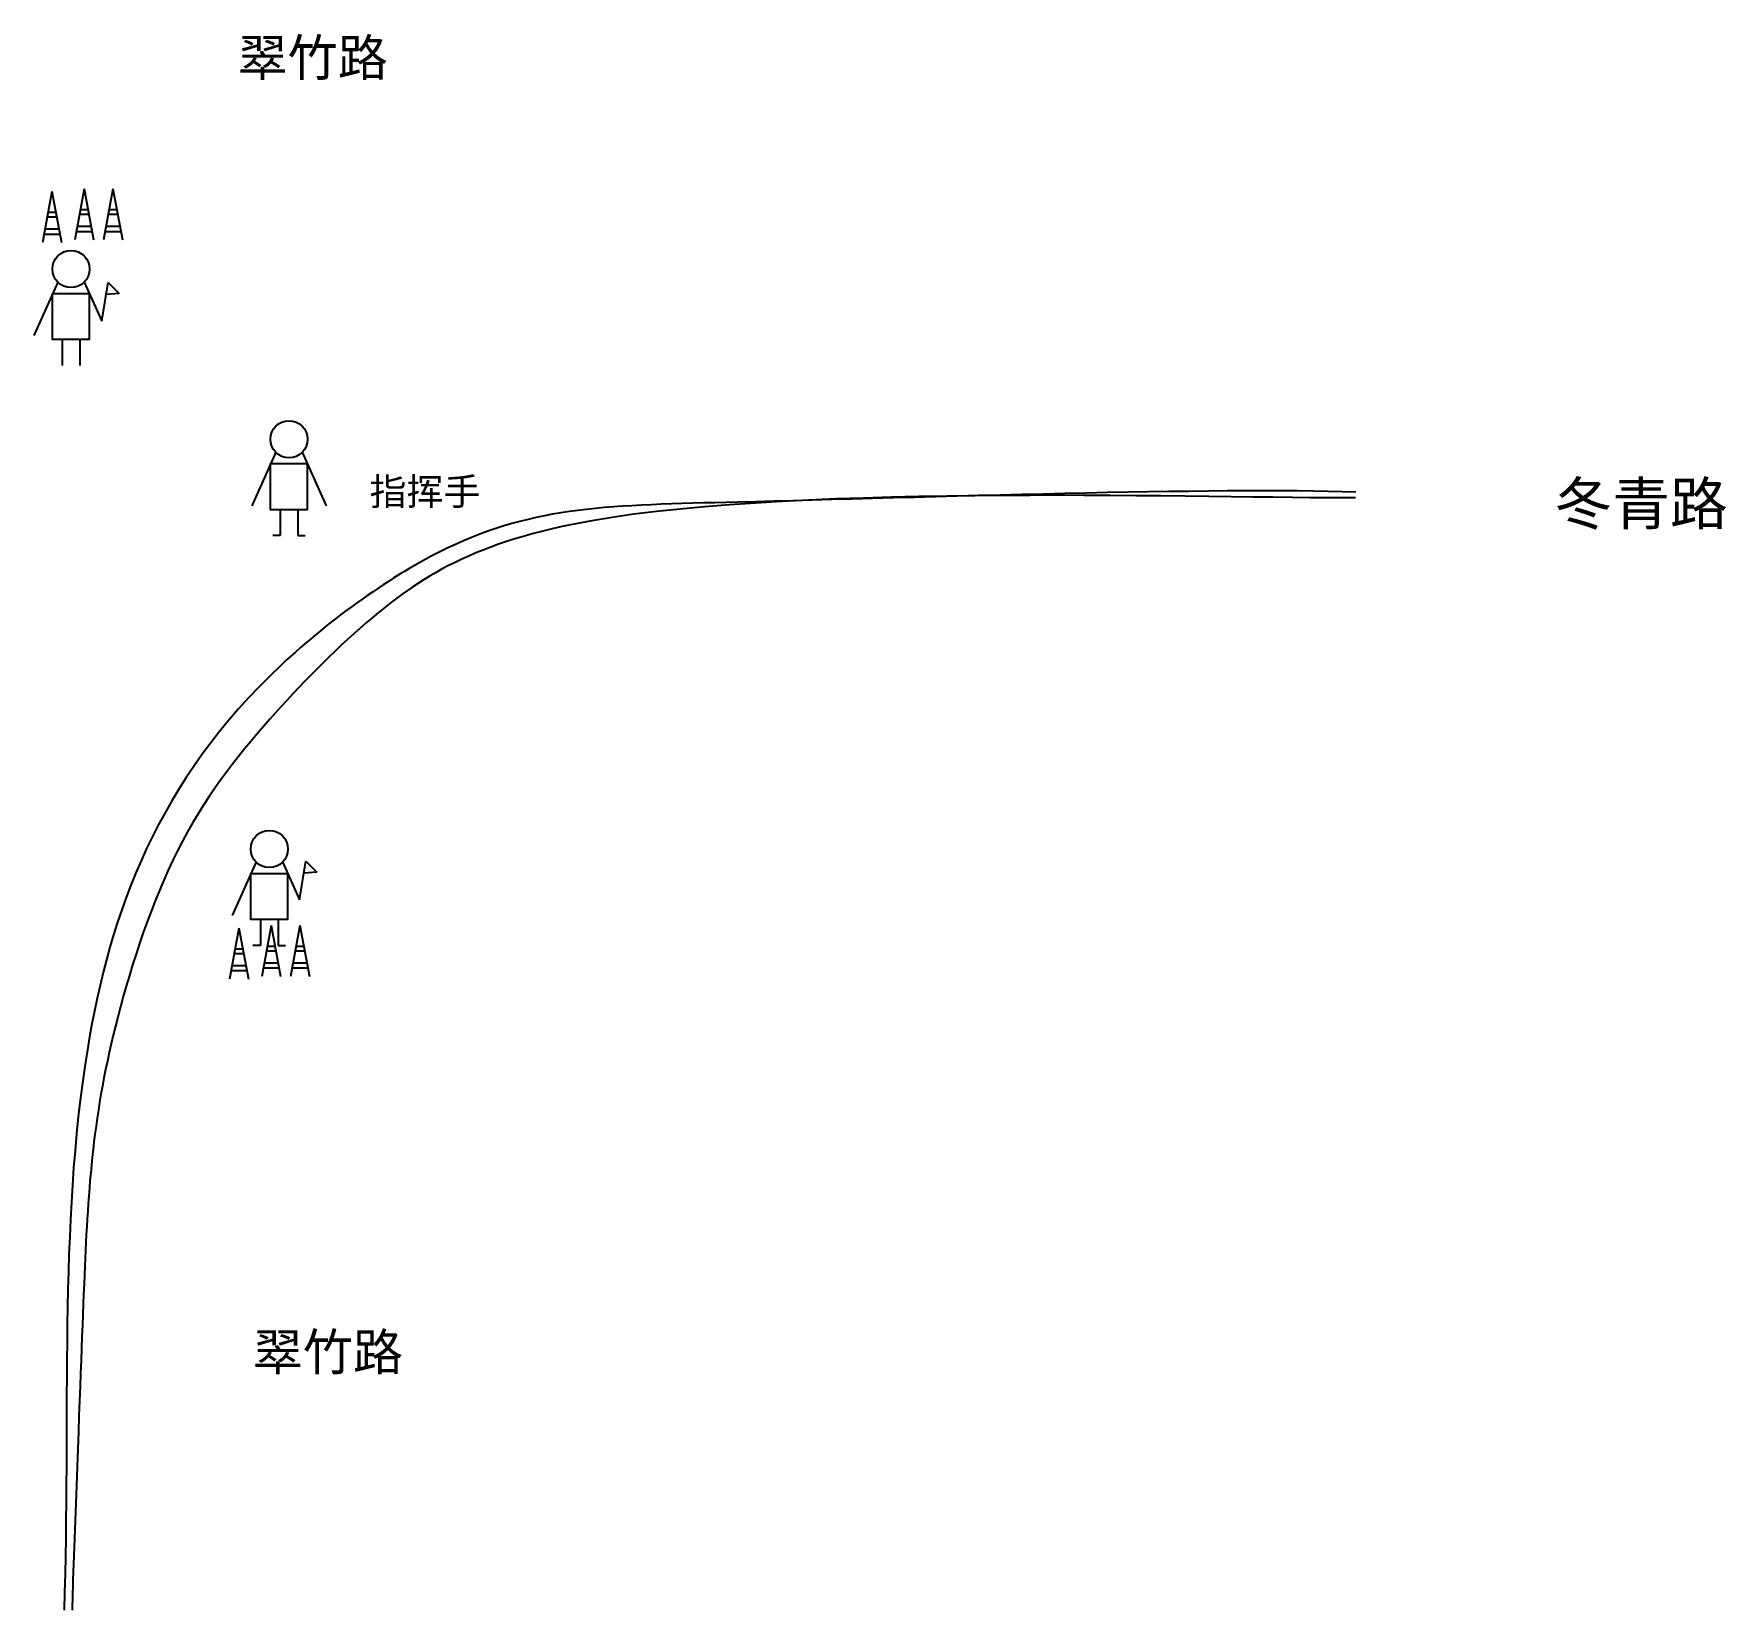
# Model space of a CAD drawing. Header units: millimetres. Extents: x 1011210 to 1204099, y -21567 to 158009.
import ezdxf

# ---------------------------------------------------------------- set-up
doc = ezdxf.new("R2010")
doc.units = ezdxf.units.MM

msp = doc.modelspace()

# ---------------------------------------------------------------- linework, layer by layer
at = {"color": 1}
for p, q in [((1013277, 140051), (1012197, 134242)), ((1013277, 140051), (1014357, 134242)), ((1016948, 140358), (1015868, 134550)), ((1016948, 140358), (1018028, 134550)), ((1020217, 140358), (1019137, 134550)), ((1020217, 140358), (1021297, 134550)), ((1012737, 137147), (1013817, 137147)), ((1012838, 137694), (1013715, 137694)), ((1016408, 137454), (1017488, 137454)), ((1016510, 138002), (1017386, 138002)), ((1019677, 137454), (1020757, 137454)), ((1019779, 138002), (1020655, 138002)), ((1012375, 135202), (1014178, 135202)), ((1012482, 135779), (1014071, 135779)), ((1016046, 135510), (1017849, 135510)), ((1016154, 136087), (1017742, 136087)), ((1019316, 135510), (1021119, 135510)), ((1019423, 136087), (1021011, 136087)), ((1019685, 129679), (1020916, 128423)), ((1020916, 128423), (1019456, 128310)), ((1042221, 63759), (1043452, 62503)), ((1043452, 62503), (1041992, 62390)), ((1034590, 56134), (1033510, 50326)), ((1034590, 56134), (1035670, 50326)), ((1038261, 56442), (1037181, 50633)), ((1038261, 56442), (1039342, 50633)), ((1041531, 56442), (1040451, 50633)), ((1041531, 56442), (1042611, 50633)), ((1037823, 54085), (1038700, 54085)), ((1041093, 54085), (1041969, 54085)), ((1034050, 53230), (1035130, 53230)), ((1034152, 53778), (1035028, 53778)), ((1037467, 52170), (1039056, 52170)), ((1037721, 53538), (1038801, 53538)), ((1040737, 52170), (1042325, 52170)), ((1040991, 53538), (1042071, 53538)), ((1033689, 51286), (1035492, 51286)), ((1033796, 51863), (1035385, 51863)), ((1037360, 51593), (1039163, 51593)), ((1040629, 51593), (1042432, 51593))]:
    msp.add_line(p, q, dxfattribs=at)
for p, q in [((1013931, 129738), (1011210, 123636)), ((1016959, 129738), (1018948, 125276)), ((1018948, 125276), (1019685, 129679)), ((1014435, 123180), (1014435, 120236)), ((1016447, 123180), (1016447, 120236)), ((1038780, 110349), (1036059, 104247)), ((1041807, 110349), (1044528, 104247)), ((1039284, 103792), (1039284, 100847)), ((1041295, 103792), (1041295, 100847)), ((1039284, 100847), (1038433, 100847)), ((1041295, 100847), (1042146, 100847)), ((1036534, 63667), (1033813, 57564)), ((1039562, 63667), (1041484, 59356)), ((1041484, 59356), (1042221, 63759)), ((1037038, 57109), (1037038, 54165)), ((1039050, 57109), (1039050, 54165)), ((1037038, 54165), (1036188, 54165)), ((1039050, 54165), (1039901, 54165))]:
    msp.add_line(p, q)
for points in [[(1013352, 128439), (1017530, 128439), (1017530, 123180), (1013352, 123180)], [(1038201, 109051), (1042378, 109051), (1042378, 103792), (1038201, 103792)], [(1035955, 62368), (1040133, 62368), (1040133, 57109), (1035955, 57109)]]:
    msp.add_lwpolyline(points, close=True)
for centre in [(1015445, 131214), (1040293, 111825), (1038048, 65142)]:
    msp.add_circle(centre, 2114)
at = {"color": 4}
msp.add_open_spline([(1161905, 105800), (1146172, 106364), (1089493, 104381), (1062909, 104210), (1027550, 78829), (1012953, 39334), (1015381, 292), (1014661, -21567)], degree=3, knots=[0, 0, 0, 0, 47227.4395909, 79699.1169419, 100273.2985441, 152001.3642839, 217613.9709511, 217613.9709511, 217613.9709511, 217613.9709511], dxfattribs=at)
at = {"color": 3}
msp.add_open_spline([(1161867, 105139), (1146319, 105089), (1073252, 107737), (1050970, 93442), (1037300, 79485), (1027070, 66387), (1018189, 39566), (1017112, 21748), (1016396, 1675), (1015630, -18753), (1015575, -21567)], degree=3, knots=[0, 0, 0, 0, 46644.2088637, 72147.6376884, 88627.290913, 107574.5294673, 126045.1084218, 159145.5346539, 178486.9275237, 186929.1956088, 186929.1956088, 186929.1956088, 186929.1956088], dxfattribs=at)

# ---------------------------------------------------------------- texts
at = {"color": 3, "attachment_point": 1}
for s, insert, char_height, width in [('{\\f宋体|b0|i0|c134|p2;\\C256;翠竹路}', (1034431, 157393), 4186.33, 19054.16), ('{\\f宋体|b0|i0|c134|p2;\\C256;指挥手}', (1049470, 107411), 3092.68, 13954.43), ('{\\f宋体|b0|i0|c134|p2;\\C256;冬青路}', (1184523, 106916), 4827.31, 23936.35), ('{\\f宋体|b0|i0|c134|p2;\\C256;翠竹路}', (1036161, 9940), 4186.33, 19054.16)]:
    msp.add_mtext(s, dxfattribs=dict(at, insert=insert, char_height=char_height, width=width))

doc.saveas('drawing.dxf')
